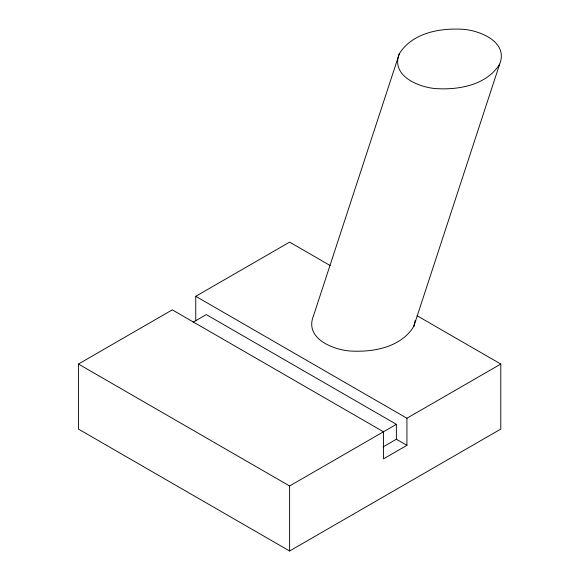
<?xml version="1.0" encoding="UTF-8"?>
<svg xmlns="http://www.w3.org/2000/svg" width="580" height="580" viewBox="0 0 580 580"><rect width="100%" height="100%" fill="white"/><g stroke="black" fill="none" stroke-linecap="round" stroke-linejoin="round"><path stroke-width="0.87" d="M399.301 53.788C390.55 75.733 418.383 87.181 435.558 88.581C458.599 90.103 486.598 85.275 499.677 64.119C508.435 42.173 480.602 30.726 463.427 29.326C440.379 27.804 412.387 32.632 399.301 53.788L313.374 316.18C304.623 338.125 332.449 349.573 349.624 350.973C372.672 352.495 400.671 347.666 413.75 326.511L499.677 64.119M413.75 326.511L415.229 320.414M417.063 315.708L500.794 364.044L500.794 429.077L289.608 551L78.423 429.077L78.423 364.044L172.282 309.858L383.467 431.781L383.467 458.874L406.928 445.331L406.928 418.238L195.75 296.308L195.75 320.696M195.75 296.308L289.608 242.121L330.18 265.546M193.01 322.277L206.306 314.599L396.372 424.328L396.372 439.234L383.075 446.912M78.423 364.044L289.608 485.975L396.372 424.328M406.928 418.238L500.794 364.044M396.372 439.234L406.928 445.331M289.608 485.975L289.608 551"/></g></svg>
